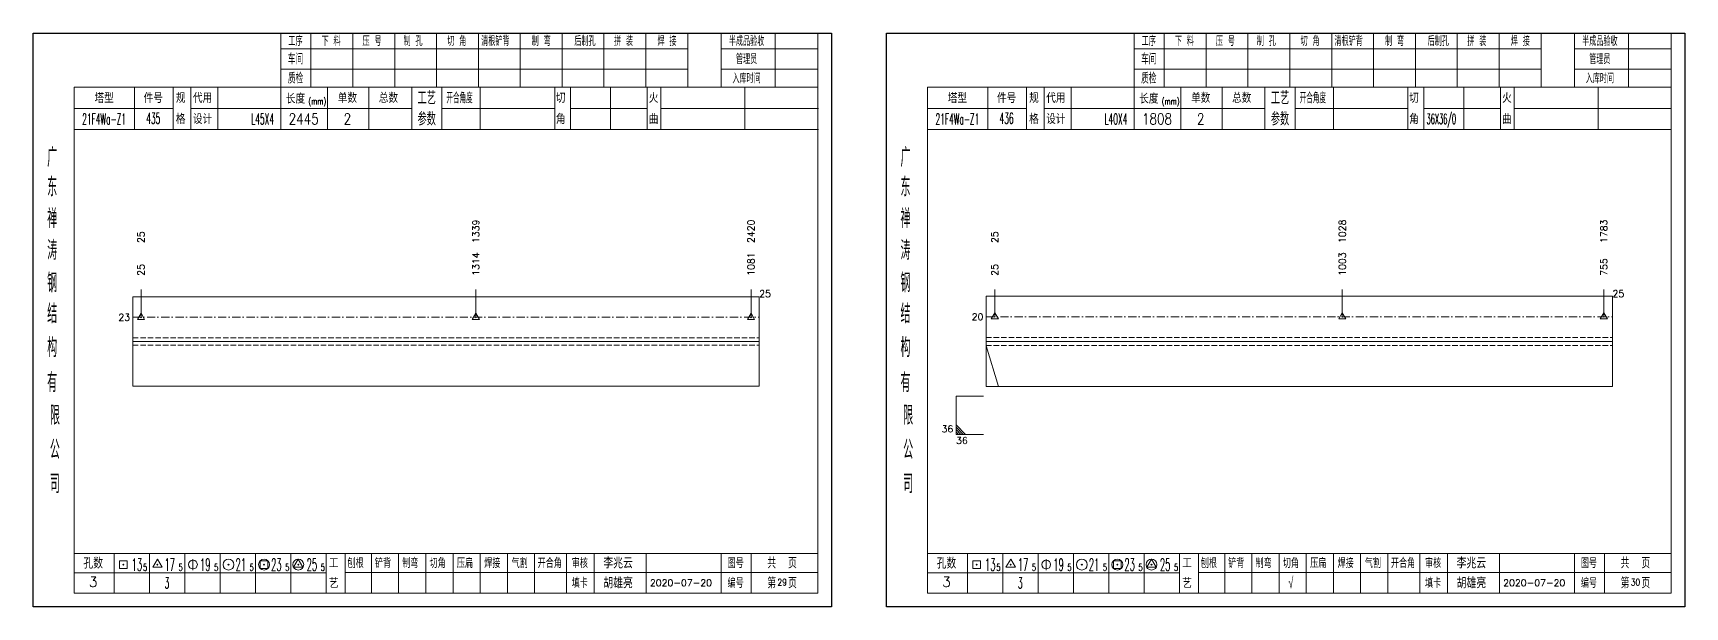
# Model space of a CAD drawing. Extents: x 1310 to 15542, y -76 to 8381.
# Drawn here: x 10256 to 10860, y 3664 to 3874 of the extents above; entities that cross this region are included whole.
import ezdxf
from ezdxf.enums import TextEntityAlignment as Align

# ---------------------------------------------------------------- set-up
doc = ezdxf.new("R2010")
doc.units = 0
doc.header["$MEASUREMENT"] = 0
doc.linetypes.add('一点画线', pattern=[5.2, 3, -1, 0.2, -1])
doc.linetypes.add('虚线', pattern=[2.75, 2, -0.75])
doc.layers.get('0').update_dxf_attribs({"linetype": 'CONTINUOUS', "lineweight": 25})
for name, color, linetype, lineweight in [('1', 7, 'CONTINUOUS', 25), ('4', 7, 'CONTINUOUS', 25), ('5', 7, 'CONTINUOUS', 25)]:
    doc.layers.add(name, color=color, linetype=linetype, lineweight=lineweight)
doc.styles.get("Standard").update_dxf_attribs({"font": 'simplex.shx', "width": 0.7, "height": 3, "bigfont": 'gbhzfs.shx'})

# ---------------------------------------------------------------- blocks, each defined once
blk = doc.blocks.new('孔17.5')
at = {"layer": '5', "color": 7, "linetype": 'Continuous', "lineweight": 13}
for p, q in [((0, 1), (-0.866, -0.5)), ((-0.1, -0.1), (0.1, 0.1)), ((0.1, -0.1), (-0.1, 0.1)), ((0.866, -0.5), (0, 1)), ((-0.866, -0.5), (0.866, -0.5))]:
    blk.add_line(p, q, dxfattribs=at)
blk = doc.blocks.new('CTJGK')
at = {"color": 6, "linetype": 'Continuous'}
for p, q in [((0, 209.97), (292.13, 209.97)), ((0, 0), (0, 209.97)), ((292.13, 209.97), (292.13, 0)), ((292.13, 0), (0, 0))]:
    blk.add_line(p, q, dxfattribs=at)

msp = doc.modelspace()

# ---------------------------------------------------------------- linework, layer by layer
at = {"color": 7, "linetype": 'Continuous', "lineweight": 18}
for p, q in [((10292.562, 3777.247), (10292.562, 3744.581)), ((10292.562, 3777.247), (10521.692, 3777.247)), ((10521.692, 3777.247), (10521.692, 3744.581)), ((10604.692, 3777.414), (10604.692, 3744.414)), ((10604.692, 3777.414), (10833.822, 3777.414)), ((10833.822, 3777.414), (10833.822, 3744.414)), ((10292.562, 3760.914), (10521.692, 3760.914)), ((10604.692, 3760.914), (10833.822, 3760.914))]:
    msp.add_line(p, q, dxfattribs=at)
at = {"color": 7, "linetype": 'Continuous', "lineweight": 13}
for p, q in [((10295.562, 3769.747), (10295.562, 3779.914)), ((10418.044, 3769.747), (10418.044, 3779.914)), ((10518.692, 3769.747), (10518.692, 3779.914)), ((10607.86, 3769.914), (10607.86, 3779.914)), ((10734.971, 3769.914), (10734.971, 3779.914)), ((10830.653, 3769.914), (10830.653, 3779.914)), ((10604.692, 3759.264), (10609.254, 3744.414)), ((10593.692, 3740.914), (10603.692, 3740.914)), ((10593.692, 3740.914), (10593.692, 3726.914)), ((10597.192, 3726.914), (10593.692, 3730.414)), ((10596.317, 3726.914), (10593.692, 3729.539)), ((10595.442, 3726.914), (10593.692, 3728.664)), ((10594.567, 3726.914), (10593.692, 3727.789)), ((10593.692, 3726.914), (10603.692, 3726.914))]:
    msp.add_line(p, q, dxfattribs=at)
at = {"color": 3, "linetype": '一点画线', "lineweight": 13}
for p, q in [((10292.562, 3769.747), (10521.692, 3769.747)), ((10604.692, 3769.914), (10833.822, 3769.914))]:
    msp.add_line(p, q, dxfattribs=at)
at = {"color": 1, "linetype": '虚线', "lineweight": 18}
for p, q in [((10292.562, 3762.247), (10521.692, 3762.247)), ((10292.562, 3759.581), (10521.692, 3759.581)), ((10604.692, 3762.414), (10833.822, 3762.414)), ((10604.692, 3759.414), (10833.822, 3759.414))]:
    msp.add_line(p, q, dxfattribs=at)
at = {"layer": '1', "color": 7, "linetype": 'Continuous', "lineweight": 18}
for p, q in [((10292.562, 3744.581), (10521.692, 3744.581)), ((10604.692, 3744.414), (10833.822, 3744.414))]:
    msp.add_line(p, q, dxfattribs=at)
at = {"layer": '4', "color": 1, "linetype": 'Continuous', "lineweight": 18}
for p, q in [((10256.062, 3873.741), (10256.062, 3663.771)), ((10548.192, 3873.741), (10256.062, 3873.741)), ((10346.692, 3873.741), (10346.692, 3853.901)), ((10357.722, 3873.741), (10357.722, 3853.881)), ((10373.032, 3873.741), (10373.032, 3853.881)), ((10388.352, 3873.741), (10388.352, 3853.881)), ((10403.662, 3873.741), (10403.662, 3853.881)), ((10418.972, 3873.741), (10418.972, 3853.881)), ((10434.282, 3873.741), (10434.282, 3853.881)), ((10449.602, 3873.741), (10449.602, 3853.881)), ((10464.912, 3873.741), (10464.912, 3853.881)), ((10480.222, 3873.741), (10480.222, 3853.881)), ((10495.532, 3873.741), (10495.532, 3853.901)), ((10495.532, 3873.741), (10495.532, 3853.881)), ((10507.812, 3873.741), (10507.812, 3853.881)), ((10527.562, 3873.741), (10527.562, 3853.881)), ((10543.142, 3873.741), (10543.142, 3853.881)), ((10548.192, 3843.941), (10548.192, 3873.741)), ((10568.192, 3873.741), (10568.192, 3663.771)), ((10860.322, 3873.741), (10568.192, 3873.741)), ((10658.822, 3873.741), (10658.822, 3853.901)), ((10669.852, 3873.741), (10669.852, 3853.881)), ((10685.162, 3873.741), (10685.162, 3853.881)), ((10700.482, 3873.741), (10700.482, 3853.881)), ((10715.792, 3873.741), (10715.792, 3853.881)), ((10731.102, 3873.741), (10731.102, 3853.881)), ((10746.412, 3873.741), (10746.412, 3853.881)), ((10761.732, 3873.741), (10761.732, 3853.881)), ((10777.042, 3873.741), (10777.042, 3853.881)), ((10792.352, 3873.741), (10792.352, 3853.881)), ((10807.662, 3873.741), (10807.662, 3853.901)), ((10807.662, 3873.741), (10807.662, 3853.881)), ((10819.942, 3873.741), (10819.942, 3853.881)), ((10839.692, 3873.741), (10839.692, 3853.881)), ((10855.272, 3873.741), (10855.272, 3853.881)), ((10860.322, 3843.941), (10860.322, 3873.741)), ((10495.532, 3868.011), (10346.692, 3868.011)), ((10543.142, 3868.011), (10507.812, 3868.011)), ((10807.662, 3868.011), (10658.822, 3868.011)), ((10855.272, 3868.011), (10819.942, 3868.011)), ((10495.532, 3860.531), (10346.692, 3860.531)), ((10543.142, 3860.531), (10507.812, 3860.531)), ((10807.662, 3860.531), (10658.822, 3860.531)), ((10855.272, 3860.531), (10819.942, 3860.531)), ((10271.072, 3853.881), (10271.072, 3668.821)), ((10543.142, 3853.881), (10271.072, 3853.881)), ((10293.192, 3853.891), (10293.192, 3838.471)), ((10307.342, 3838.471), (10307.342, 3853.881)), ((10313.842, 3838.471), (10313.842, 3853.881)), ((10323.712, 3853.881), (10323.712, 3838.471)), ((10346.692, 3853.901), (10346.692, 3838.471)), ((10363.812, 3853.881), (10363.812, 3838.471)), ((10378.862, 3853.881), (10378.862, 3838.471)), ((10394.562, 3853.881), (10394.562, 3838.471)), ((10405.622, 3853.881), (10405.622, 3838.471)), ((10419.572, 3853.881), (10419.572, 3838.471)), ((10446.872, 3853.881), (10446.872, 3838.471)), ((10452.632, 3853.881), (10452.632, 3838.471)), ((10467.252, 3853.881), (10467.252, 3838.471)), ((10480.712, 3853.881), (10480.712, 3838.471)), ((10485.702, 3853.881), (10485.702, 3838.471)), ((10516.442, 3853.881), (10516.442, 3838.471)), ((10543.142, 3668.821), (10543.142, 3853.881)), ((10583.202, 3853.881), (10583.202, 3668.821)), ((10855.272, 3853.881), (10583.202, 3853.881)), ((10605.322, 3853.891), (10605.322, 3838.471)), ((10619.472, 3838.471), (10619.472, 3853.881)), ((10625.972, 3838.471), (10625.972, 3853.881)), ((10635.842, 3853.881), (10635.842, 3838.471)), ((10658.822, 3853.901), (10658.822, 3838.471)), ((10675.942, 3853.881), (10675.942, 3838.471)), ((10690.992, 3853.881), (10690.992, 3838.471)), ((10706.692, 3853.881), (10706.692, 3838.471)), ((10717.752, 3853.881), (10717.752, 3838.471)), ((10731.702, 3853.881), (10731.702, 3838.471)), ((10759.002, 3853.881), (10759.002, 3838.471)), ((10764.762, 3853.881), (10764.762, 3838.471)), ((10779.382, 3853.881), (10779.382, 3838.471)), ((10792.842, 3853.881), (10792.842, 3838.471)), ((10797.832, 3853.881), (10797.832, 3838.471)), ((10828.572, 3853.881), (10828.572, 3838.471)), ((10855.272, 3668.821), (10855.272, 3853.881)), ((10307.342, 3846.121), (10271.072, 3846.121)), ((10394.562, 3846.171), (10313.842, 3846.171)), ((10405.622, 3846.171), (10446.872, 3846.171)), ((10452.632, 3846.171), (10480.712, 3846.171)), ((10485.702, 3846.171), (10543.322, 3846.171)), ((10548.192, 3663.771), (10548.192, 3843.941)), ((10619.472, 3846.121), (10583.202, 3846.121)), ((10706.692, 3846.171), (10625.972, 3846.171)), ((10717.752, 3846.171), (10759.002, 3846.171)), ((10764.762, 3846.171), (10792.842, 3846.171)), ((10797.832, 3846.171), (10855.452, 3846.171)), ((10860.322, 3663.771), (10860.322, 3843.941)), ((10543.322, 3838.471), (10271.072, 3838.471)), ((10855.452, 3838.471), (10583.202, 3838.471)), ((10271.072, 3683.351), (10543.142, 3683.351)), ((10285.762, 3683.351), (10285.762, 3668.821)), ((10298.692, 3668.821), (10298.692, 3683.351)), ((10311.622, 3683.351), (10311.622, 3668.821)), ((10324.542, 3668.821), (10324.542, 3683.351)), ((10337.472, 3683.351), (10337.472, 3668.821)), ((10350.402, 3668.821), (10350.402, 3683.351)), ((10363.322, 3668.821), (10363.322, 3683.351)), ((10370.192, 3668.821), (10370.192, 3683.351)), ((10379.852, 3668.821), (10379.852, 3683.351)), ((10389.792, 3668.821), (10389.792, 3683.351)), ((10399.732, 3668.821), (10399.732, 3683.351)), ((10409.682, 3668.821), (10409.682, 3683.351)), ((10419.622, 3668.821), (10419.622, 3683.351)), ((10429.562, 3668.821), (10429.562, 3683.351)), ((10439.512, 3668.821), (10439.512, 3683.351)), ((10451.152, 3668.821), (10451.152, 3683.351)), ((10461.302, 3668.821), (10461.302, 3683.351)), ((10480.362, 3668.821), (10480.362, 3683.351)), ((10507.742, 3668.821), (10507.742, 3683.351)), ((10518.702, 3668.821), (10518.702, 3683.351)), ((10583.202, 3683.351), (10855.272, 3683.351)), ((10597.892, 3683.351), (10597.892, 3668.821)), ((10610.822, 3668.821), (10610.822, 3683.351)), ((10623.752, 3683.351), (10623.752, 3668.821)), ((10636.672, 3668.821), (10636.672, 3683.351)), ((10649.602, 3683.351), (10649.602, 3668.821)), ((10662.532, 3668.821), (10662.532, 3683.351)), ((10675.452, 3668.821), (10675.452, 3683.351)), ((10682.322, 3668.821), (10682.322, 3683.351)), ((10691.982, 3668.821), (10691.982, 3683.351)), ((10701.922, 3668.821), (10701.922, 3683.351)), ((10711.862, 3668.821), (10711.862, 3683.351)), ((10721.812, 3668.821), (10721.812, 3683.351)), ((10731.752, 3668.821), (10731.752, 3683.351)), ((10741.692, 3668.821), (10741.692, 3683.351)), ((10751.642, 3668.821), (10751.642, 3683.351)), ((10763.282, 3668.821), (10763.282, 3683.351)), ((10773.432, 3668.821), (10773.432, 3683.351)), ((10792.492, 3668.821), (10792.492, 3683.351)), ((10819.872, 3668.821), (10819.872, 3683.351)), ((10830.832, 3668.821), (10830.832, 3683.351)), ((10363.322, 3676.221), (10271.072, 3676.221)), ((10370.152, 3676.381), (10543.142, 3676.381)), ((10675.452, 3676.221), (10583.202, 3676.221)), ((10682.282, 3676.381), (10855.272, 3676.381)), ((10271.072, 3668.821), (10543.142, 3668.821)), ((10583.202, 3668.821), (10855.272, 3668.821)), ((10256.062, 3663.771), (10548.192, 3663.771)), ((10568.192, 3663.771), (10860.322, 3663.771))]:
    msp.add_line(p, q, dxfattribs=at)
at = {"layer": '4', "color": 7, "linetype": 'Continuous', "lineweight": 13}
for p, q in [((10287.648, 3677.857), (10287.648, 3680.685)), ((10287.648, 3680.685), (10290.476, 3680.685)), ((10290.476, 3680.685), (10290.476, 3677.857)), ((10301.562, 3681.271), (10299.83, 3678.271)), ((10303.294, 3678.271), (10301.562, 3681.271)), ((10314.562, 3681.271), (10314.562, 3677.271)), ((10339.148, 3677.857), (10339.148, 3680.685)), ((10339.148, 3680.685), (10341.976, 3680.685)), ((10341.976, 3680.685), (10341.976, 3677.857)), ((10353.062, 3681.271), (10351.33, 3678.271)), ((10354.794, 3678.271), (10353.062, 3681.271)), ((10599.778, 3677.857), (10599.778, 3680.685)), ((10599.778, 3680.685), (10602.606, 3680.685)), ((10602.606, 3680.685), (10602.606, 3677.857)), ((10613.692, 3681.271), (10611.96, 3678.271)), ((10615.424, 3678.271), (10613.692, 3681.271)), ((10626.692, 3681.271), (10626.692, 3677.271)), ((10651.278, 3677.857), (10651.278, 3680.685)), ((10651.278, 3680.685), (10654.106, 3680.685)), ((10654.106, 3680.685), (10654.106, 3677.857)), ((10665.192, 3681.271), (10663.46, 3678.271)), ((10666.924, 3678.271), (10665.192, 3681.271)), ((10290.476, 3677.857), (10287.648, 3677.857)), ((10288.862, 3679.071), (10289.262, 3679.471)), ((10289.262, 3679.071), (10288.862, 3679.471)), ((10299.83, 3678.271), (10303.294, 3678.271)), ((10301.362, 3679.071), (10301.762, 3679.471)), ((10301.762, 3679.071), (10301.362, 3679.471)), ((10327.362, 3679.071), (10327.762, 3679.471)), ((10327.762, 3679.071), (10327.362, 3679.471)), ((10341.976, 3677.857), (10339.148, 3677.857)), ((10340.362, 3679.071), (10340.762, 3679.471)), ((10340.762, 3679.071), (10340.362, 3679.471)), ((10351.33, 3678.271), (10354.794, 3678.271)), ((10352.862, 3679.071), (10353.262, 3679.471)), ((10353.262, 3679.071), (10352.862, 3679.471)), ((10602.606, 3677.857), (10599.778, 3677.857)), ((10600.992, 3679.071), (10601.392, 3679.471)), ((10601.392, 3679.071), (10600.992, 3679.471)), ((10611.96, 3678.271), (10615.424, 3678.271)), ((10613.492, 3679.071), (10613.892, 3679.471)), ((10613.892, 3679.071), (10613.492, 3679.471)), ((10639.492, 3679.071), (10639.892, 3679.471)), ((10639.892, 3679.071), (10639.492, 3679.471)), ((10654.106, 3677.857), (10651.278, 3677.857)), ((10652.492, 3679.071), (10652.892, 3679.471)), ((10652.892, 3679.071), (10652.492, 3679.471)), ((10663.46, 3678.271), (10666.924, 3678.271)), ((10664.992, 3679.071), (10665.392, 3679.471)), ((10665.392, 3679.071), (10664.992, 3679.471))]:
    msp.add_line(p, q, dxfattribs=at)
for centre, radius in [((10314.562, 3679.271), 1.6), ((10327.562, 3679.271), 2), ((10340.562, 3679.271), 2), ((10353.062, 3679.271), 2), ((10626.692, 3679.271), 1.6), ((10639.692, 3679.271), 2), ((10652.692, 3679.271), 2), ((10665.192, 3679.271), 2)]:
    msp.add_circle(centre, radius, dxfattribs=at)

# ---------------------------------------------------------------- block references
at = {"color": 0, "linetype": 'Continuous'}
for p in [(10256.062, 3663.771), (10568.192, 3663.771)]:
    msp.add_blockref('CTJGK', p, dxfattribs=at)
at = {"color": 8, "linetype": 'Continuous', "lineweight": 9, "xscale": 1.5, "yscale": 1.5, "zscale": 1.5}
for p in [(10295.562, 3769.747), (10418.044, 3769.747), (10518.692, 3769.747), (10607.86, 3769.914), (10734.971, 3769.914), (10830.653, 3769.914)]:
    msp.add_blockref('孔17.5', p, dxfattribs=at)

# ---------------------------------------------------------------- texts
at = {"color": 7, "linetype": 'Continuous', "lineweight": 13}
for s, p in [('25', (10295.562, 3796.914)), ('1339', (10418.044, 3796.914)), ('2420', (10518.692, 3796.914)), ('25', (10607.86, 3796.914)), ('1028', (10734.971, 3796.914)), ('1783', (10830.653, 3796.914))]:
    msp.add_text(s, height=2.5, rotation=90, dxfattribs=at).set_placement(p, align=Align.MIDDLE_LEFT)
at = {"color": 8, "linetype": 'Continuous', "lineweight": 9}
for s, p in [('25', (10295.562, 3784.914)), ('1314', (10418.044, 3784.914)), ('1081', (10518.692, 3784.914)), ('25', (10607.86, 3784.914)), ('1003', (10734.971, 3784.914)), ('755', (10830.653, 3784.914))]:
    msp.add_text(s, height=2.5, rotation=90, dxfattribs=at).set_placement(p, align=Align.MIDDLE_LEFT)
at = {"color": 7, "linetype": 'Continuous', "lineweight": 13}
for p in [(10521.692, 3778.414), (10833.822, 3778.414)]:
    msp.add_text('25', height=2.5, dxfattribs=at).set_placement(p, align=Align.MIDDLE_LEFT)
for s, p in [('23', (10291.562, 3769.747)), ('20', (10603.692, 3769.914))]:
    msp.add_text(s, height=2.5, dxfattribs=at).set_placement(p, align=Align.MIDDLE_RIGHT)
msp.add_text('36', height=2.5, dxfattribs=at).set_placement((10592.692, 3726.914), align=Align.BOTTOM_RIGHT)
msp.add_text('36', height=2.5, dxfattribs=at).set_placement((10593.692, 3725.914), align=Align.TOP_LEFT)
at = {"layer": '4', "color": 1, "linetype": 'Continuous', "lineweight": 25}
for s, height, width, p in [('工序', 3.7, 0.7, (10352.062, 3870.871)), ('下 料', 3.7, 0.7, (10365.062, 3870.871)), ('压 号', 3.7, 0.7, (10380.062, 3870.871)), ('制 孔', 3.7, 0.7, (10395.062, 3870.871)), ('切 角', 3.7, 0.7, (10411.062, 3870.871)), ('清根铲背 ', 3.7, 0.7, (10426.062, 3870.871)), (' 制 弯', 3.7, 0.7, (10441.062, 3870.871)), (' 后制孔', 3.7, 0.7, (10457.062, 3870.871)), ('拼 装', 3.7, 0.7, (10472.062, 3870.871)), (' 焊 接', 3.7, 0.7, (10487.062, 3870.871)), ('半成品验收', 3.7, 0.7, (10517.062, 3870.871)), ('工序', 3.7, 0.7, (10664.192, 3870.871)), ('下 料', 3.7, 0.7, (10677.192, 3870.871)), ('压 号', 3.7, 0.7, (10692.192, 3870.871)), ('制 孔', 3.7, 0.7, (10707.192, 3870.871)), ('切 角', 3.7, 0.7, (10723.192, 3870.871)), ('清根铲背 ', 3.7, 0.7, (10738.192, 3870.871)), (' 制 弯', 3.7, 0.7, (10753.192, 3870.871)), (' 后制孔', 3.7, 0.7, (10769.192, 3870.871)), ('拼 装', 3.7, 0.7, (10784.192, 3870.871)), (' 焊 接', 3.7, 0.7, (10799.192, 3870.871)), ('半成品验收', 3.7, 0.7, (10829.192, 3870.871)), ('车间', 4, 0.7, (10352.062, 3864.271)), ('管理员', 3.7, 0.7, (10517.062, 3864.271)), ('车间', 4, 0.7, (10664.192, 3864.271)), ('管理员', 3.7, 0.7, (10829.192, 3864.271)), ('质检', 4, 0.7, (10352.062, 3857.211)), ('入库时间', 3.7, 0.7, (10517.062, 3857.211)), ('质检', 4, 0.7, (10664.192, 3857.211)), ('入库时间', 3.7, 0.7, (10829.192, 3857.211)), ('(mm)', 2.24, 0.7, (10360.062, 3848.771)), ('工艺', 4.8, 0.7, (10400.062, 3850.031)), ('开合角度', 4, 0.6, (10412.062, 3850.031)), ('(mm)', 2.24, 0.7, (10672.192, 3848.771)), ('工艺', 4.8, 0.7, (10712.192, 3850.031)), ('开合角度', 4, 0.6, (10724.192, 3850.031)), ('21F4Wa-Z1', 4, 0.5, (10282.062, 3842.291)), ('435', 4, 0.5, (10300.062, 3842.541)), ('L45X4', 4, 0.5, (10340.062, 3842.271)), ('2445', 4, 0.8, (10355.062, 3842.321)), ('2', 4, 0.8, (10371.062, 3842.321)), ('参数', 4.8, 0.7, (10400.062, 3842.321)), ('21F4Wa-Z1', 4, 0.5, (10594.192, 3842.291)), ('436', 4, 0.5, (10612.192, 3842.541)), ('L40X4', 4, 0.5, (10652.192, 3842.271)), ('1808', 4, 0.8, (10667.192, 3842.321)), ('2', 4, 0.8, (10683.192, 3842.321)), ('参数', 4.8, 0.7, (10712.192, 3842.321)), ('36X36/0', 3.8, 0.4, (10771.192, 3842.321)), ('广', 6.96, 0.7, (10263.062, 3828.241)), ('广', 6.96, 0.7, (10575.192, 3828.241)), ('东', 6.96, 0.7, (10263.062, 3817.451)), ('东', 6.96, 0.7, (10575.192, 3817.451)), ('禅', 6.96, 0.7, (10263.062, 3805.861)), ('禅', 6.96, 0.7, (10575.192, 3805.861)), ('涛', 6.96, 0.7, (10263.062, 3794.261)), ('涛', 6.96, 0.7, (10575.192, 3794.261)), ('钢', 6.96, 0.7, (10263.062, 3782.371)), ('钢', 6.96, 0.7, (10575.192, 3782.371)), ('结', 6.96, 0.7, (10263.062, 3771.061)), ('结', 6.96, 0.7, (10575.192, 3771.061)), ('构', 6.96, 0.7, (10263.062, 3758.681)), ('构', 6.96, 0.7, (10575.192, 3758.681)), ('有', 6.96, 0.7, (10263.062, 3745.871)), ('有', 6.96, 0.7, (10575.192, 3745.871)), ('限', 6.96, 0.7, (10264.062, 3733.871)), ('限', 6.96, 0.7, (10576.192, 3733.871)), ('公', 6.96, 0.7, (10264.062, 3721.331)), ('公', 6.96, 0.7, (10576.192, 3721.331)), ('司', 6.96, 0.7, (10264.062, 3708.851)), ('司', 6.96, 0.7, (10576.192, 3708.851)), ('13', 4.47, 0.5, (10294.062, 3679.271)), ('17', 4.47, 0.5, (10306.062, 3679.271)), ('19', 4.47, 0.5, (10319.062, 3679.271)), ('21', 4.47, 0.5, (10332.062, 3679.271)), ('23', 4.47, 0.5, (10345.062, 3679.271)), ('25', 4.47, 0.5, (10358.062, 3679.271)), ('刨根', 3.7, 0.8, (10374.062, 3679.871)), ('铲背', 3.7, 0.8, (10384.062, 3679.871)), ('制弯', 3.7, 0.8, (10394.062, 3679.871)), ('切角', 3.7, 0.8, (10404.062, 3679.871)), ('压扁', 3.7, 0.8, (10414.062, 3679.871)), ('焊接', 3.7, 0.8, (10424.062, 3679.871)), ('气割', 3.7, 0.8, (10434.062, 3679.871)), ('开合角', 3.7, 0.8, (10445.062, 3679.871)), ('审核', 3.7, 0.8, (10456.062, 3679.871)), ('图号', 3.7, 0.8, (10513.062, 3679.871)), ('共  页', 4, 0.8, (10530.062, 3679.871)), ('13', 4.47, 0.5, (10606.192, 3679.271)), ('17', 4.47, 0.5, (10618.192, 3679.271)), ('19', 4.47, 0.5, (10631.192, 3679.271)), ('21', 4.47, 0.5, (10644.192, 3679.271)), ('23', 4.47, 0.5, (10657.192, 3679.271)), ('25', 4.47, 0.5, (10670.192, 3679.271)), ('刨根', 3.7, 0.8, (10686.192, 3679.871)), ('铲背', 3.7, 0.8, (10696.192, 3679.871)), ('制弯', 3.7, 0.8, (10706.192, 3679.871)), ('切角', 3.7, 0.8, (10716.192, 3679.871)), ('压扁', 3.7, 0.8, (10726.192, 3679.871)), ('焊接', 3.7, 0.8, (10736.192, 3679.871)), ('气割', 3.7, 0.8, (10746.192, 3679.871)), ('开合角', 3.7, 0.8, (10757.192, 3679.871)), ('审核', 3.7, 0.8, (10768.192, 3679.871)), ('图号', 3.7, 0.8, (10825.192, 3679.871)), ('共  页', 4, 0.8, (10842.192, 3679.871)), ('5', 2.68, 0.6, (10297.062, 3678.271)), ('3', 4, 0.5, (10305.062, 3672.521)), ('5', 2.68, 0.6, (10310.062, 3678.271)), ('5', 2.68, 0.6, (10323.062, 3678.271)), ('5', 2.68, 0.6, (10336.062, 3678.271)), ('5', 2.68, 0.6, (10349.062, 3678.271)), ('5', 2.68, 0.6, (10362.062, 3678.271)), ('填卡', 3.7, 0.8, (10456.062, 3672.601)), ('编号', 3.7, 0.8, (10513.062, 3672.601)), ('第  页', 4, 0.8, (10530.062, 3672.601)), ('5', 2.68, 0.6, (10609.192, 3678.271)), ('3', 4, 0.5, (10617.192, 3672.521)), ('5', 2.68, 0.6, (10622.192, 3678.271)), ('5', 2.68, 0.6, (10635.192, 3678.271)), ('5', 2.68, 0.6, (10648.192, 3678.271)), ('5', 2.68, 0.6, (10661.192, 3678.271)), ('5', 2.68, 0.6, (10674.192, 3678.271)), ('√', 4, 0.6, (10716.192, 3672.601)), ('填卡', 3.7, 0.8, (10768.192, 3672.601)), ('编号', 3.7, 0.8, (10825.192, 3672.601)), ('第  页', 4, 0.8, (10842.192, 3672.601))]:
    msp.add_text(s, height=height, dxfattribs=dict(at, width=width)).set_placement(p, align=Align.MIDDLE_CENTER)
for s, height, p in [('塔型', 3.7, (10282.062, 3850.001)), ('件号', 3.7, (10300.062, 3850.001)), ('规', 3.7, (10310.062, 3850.031)), ('代用', 3.7, (10318.062, 3850.031)), ('长度', 3.7, (10352.062, 3849.771)), ('单数', 3.7, (10371.062, 3850.031)), ('总数', 3.7, (10386.062, 3850.031)), ('切', 3.7, (10449.062, 3850.031)), ('火', 3.7, (10483.062, 3850.031)), ('塔型', 3.7, (10594.192, 3850.001)), ('件号', 3.7, (10612.192, 3850.001)), ('规', 3.7, (10622.192, 3850.031)), ('代用', 3.7, (10630.192, 3850.031)), ('长度', 3.7, (10664.192, 3849.771)), ('单数', 3.7, (10683.192, 3850.031)), ('总数', 3.7, (10698.192, 3850.031)), ('切', 3.7, (10761.192, 3850.031)), ('火', 3.7, (10795.192, 3850.031)), ('格', 3.7, (10310.062, 3842.321)), ('设计', 3.7, (10318.062, 3842.321)), ('角', 3.7, (10449.062, 3842.321)), ('曲', 3.7, (10483.062, 3842.321)), ('格', 3.7, (10622.192, 3842.321)), ('设计', 3.7, (10630.192, 3842.321)), ('角', 3.7, (10761.192, 3842.321)), ('曲', 3.7, (10795.192, 3842.321)), ('孔数', 4, (10278.062, 3679.791)), ('工', 3.7, (10366.062, 3679.871)), ('李兆云', 4, (10470.062, 3679.871)), ('孔数', 4, (10590.192, 3679.791)), ('工', 3.7, (10678.192, 3679.871)), ('李兆云', 4, (10782.192, 3679.871)), ('3', 3.7, (10278.062, 3672.961)), ('艺', 3.7, (10366.062, 3672.521)), ('胡雄亮', 4, (10470.062, 3672.601)), ('3', 3.7, (10590.192, 3672.961)), ('艺', 3.7, (10678.192, 3672.521)), ('胡雄亮', 4, (10782.192, 3672.601)), ('2020-07-20', 2.5, (10493.062, 3672.601)), ('2020-07-20', 2.5, (10805.192, 3672.601))]:
    msp.add_text(s, height=height, dxfattribs=at).set_placement(p, align=Align.MIDDLE_CENTER)
at = {"layer": '4', "color": 6, "linetype": 'Continuous', "lineweight": 25, "width": 0.8}
for s, p in [('29', (10530.087, 3672.829)), ('30', (10842.217, 3672.829))]:
    msp.add_text(s, height=2.5, dxfattribs=at).set_placement(p, align=Align.MIDDLE_CENTER)

doc.saveas('drawing.dxf')
